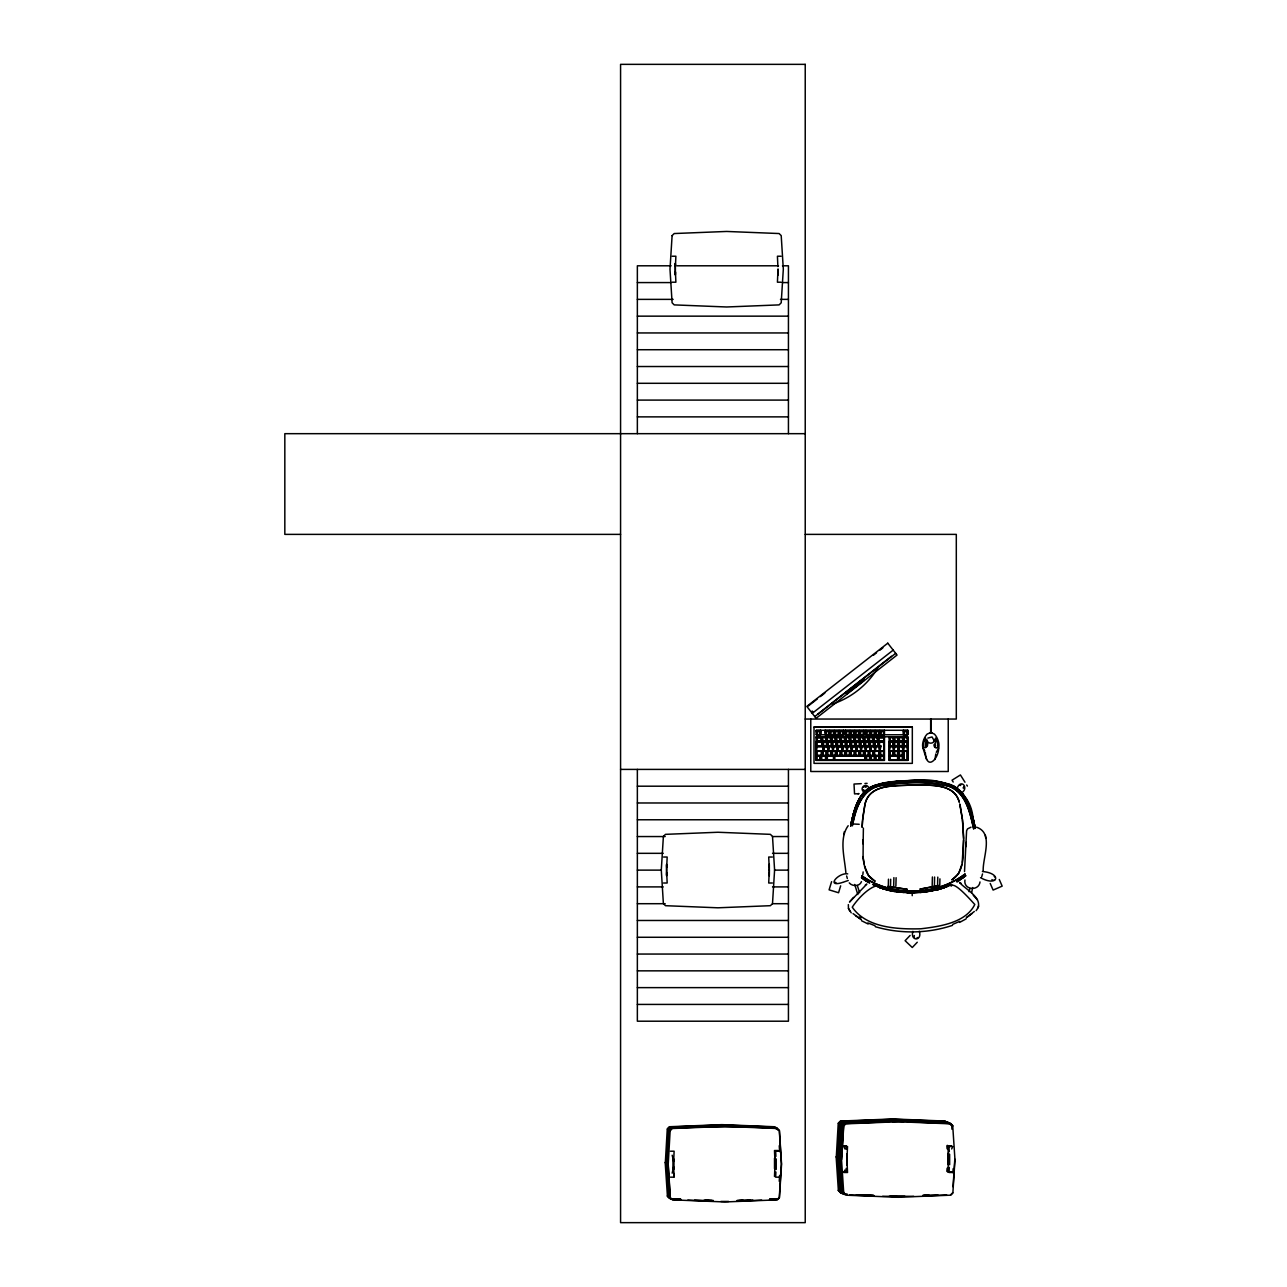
<?xml version="1.0" encoding="UTF-8"?>
<svg xmlns="http://www.w3.org/2000/svg" width="1287" height="1287" viewBox="0 0 1287 1287"><rect width="100%" height="100%" fill="white"/><g stroke="black" fill="none" stroke-linecap="round" stroke-linejoin="round"><path stroke-width="1.5" d="M673.391 1158.573L673.391 1169.095M846.814 1153.892L846.959 1164.767L846.959 1154.246M926.576 759.491L922.843 747.683A12.21 12.21 0 0 1 923.085 741.779L923.133 741.537A21.091 21.091 0 0 1 925.096 736.872L925.498 736.196A21.235 21.235 0 0 1 927.155 734.073L930.758 732.512L934.41 734.073A21.235 21.235 0 0 1 936.035 736.148L936.469 736.872A21.091 21.091 0 0 1 938.416 741.537L938.48 741.779A12.21 12.21 0 0 1 938.722 747.683C938.657 758.976 926.704 771.38 925.273 752.332M863.078 843.918L863.207 839.655L863.062 857.786M775.047 1158.252L775.047 1168.789L774.903 1163.175M934.957 744.883L936.083 738.078L938.143 746.074M948.455 1158.831L948.455 1153.57L948.455 1164.108L948.31 1153.216M964.526 871.572L966.601 830.775L967.534 828.876L970.977 827.203M966.087 846.605L966.167 842.341M888.303 885.923L888.48 879.182M890.507 885.987L890.684 879.246M893.677 886.067L893.902 877.637M895.881 886.116L896.106 877.702M932.142 887.081L932.415 876.962M934.346 887.129L934.603 877.026M937.515 887.21L937.789 877.107M939.719 887.274L939.928 878.844M938.287 745.318L937.29 745.318M774.484 1176.511L774.951 1166.151L775.047 1169.384M775.9 1171.99L775.659 1177.171L779.327 1177.171M846.186 1149.307L846.347 1145.848L842.679 1145.848M863.207 839.816L863.384 828.088M947.2 1171.379L947.361 1167.936M947.361 1171.733L947.522 1168.29M947.747 1171.476L947.892 1168.017M949.307 1167.309L949.066 1172.489L952.75 1172.489M848.165 825.723C838.706 838.786 844.787 858.156 845.897 873.262M665.331 1162.756L667.277 1128.844L669.385 1126.736L721.846 1124.645L774.307 1126.736L776.544 1129.182M668.468 1129.503L666.36 1163.078L668.468 1196.653L670.559 1198.744M668.999 1129.6L666.891 1163.175L668.999 1196.733L671.251 1199.194M670.173 1130.259L668.226 1164.188L670.334 1197.763M779.246 1181.289L779.616 1175.369M836.293 1157.093L838.239 1123.165L840.331 1121.074L892.792 1118.966L945.253 1121.074L947.345 1123.165M839.414 1123.841L837.322 1157.399L839.558 1191.328L841.666 1193.435M837.467 1157.753L839.558 1124.178L842.052 1121.83L894.513 1119.722M839.944 1123.921L837.853 1157.496L840.105 1191.424M837.998 1157.85L840.105 1124.275L842.197 1122.167L894.658 1120.076L947.859 1122.409M839.188 1158.509L839.767 1146.315M840.138 1140.395L841.006 1126.559M839.928 1158.75L841.875 1124.822M840.459 1158.831L842.406 1124.918M841.65 1159.507L843.741 1125.932L845.832 1123.841L898.294 1121.733L950.755 1123.841M952.911 1172.666L953.152 1168.709M953.072 1186.807L954.809 1159.153M934.201 740.717L932.045 736.952L927.83 738.111M862.837 874.71L863.143 871.91M934.989 745.318L935.005 746.138M675.321 275.08L675.418 271.847L675.884 282.207L672.216 282.207M666.602 875.884L666.698 872.65L667.165 883.011L663.497 883.011M769.288 864.156L769.192 867.39L768.709 857.029L772.393 857.029M775.047 1157.657L774.951 1160.89L774.484 1150.53L778.152 1150.53M846.959 1165.362L847.055 1162.145L847.522 1172.489L843.854 1172.489L844.932 1170.028M962.226 862.29L963.625 839.494C962.869 853.184 965.395 871.492 951.817 879.906L958.622 873.6L961.888 864.397M843.886 834.507L844.352 831.611M983.188 870.849C982.608 857.432 994.063 833.075 976.56 827.219M850.787 825.884L852.284 818.21M976.109 910.665C985.472 899.098 965.733 889.639 959.475 882.48L961.051 883.284M848.342 904.6L848.455 908.381L851.222 912.837M850.884 825.192C853.699 810.392 858.172 791.537 874.018 785.649M850.707 826.206L851.737 820.672L851.125 823.809M852.477 825.836C854.954 807.239 864.43 785.038 886.357 784.603C906.321 782.576 926.994 780.936 946.733 785.585C965.459 790.491 969.98 812.29 973.599 828.506M971.685 892.518L972.666 887.531M938.207 746.09L937.773 747.087M852.798 824.066C855.887 809.024 861.373 790.025 878.683 786.293C901.769 781.499 926.431 780.823 949.356 786.437C966.312 792.808 970.141 813.448 973.696 829.085M935.794 753.957L934.989 759.491M854.23 811.019L851.785 820.479C854.471 809.153 857.85 796.524 867.551 789.108M923.793 741.746L923.728 747.055A2.156 1.448 76.3 0 0 924.275 747.554L925.546 747.618A2.075 1.721 71.6 0 0 926.109 747.168L925.723 739.317M935.038 739.961A27.397 19.16 81.6 0 1 935.327 738.915L935.955 738.4M853.184 814.639L859.877 797.763L856.161 805.549M969.063 891.698L969.98 888.513M981.691 876.817L982.528 873.937M831.611 881.643L829.101 889.848L838.561 892.744L840.668 885.826M923.809 741.698L925.482 738.046L925.691 739.108M861.47 881.643C859.925 886.566 852.058 886.566 849.259 882.882M854.504 810.134L855.758 806.531M936.276 752.332L938.641 748.053M934.201 740.733C933.413 744.401 926.897 743.854 927.139 739.928M980.002 881.949C978.812 891.618 963.159 890.025 964.96 879.986M848.213 691.409L847.586 692.116M672.184 1173.165L673.648 1166.81L674.115 1177.171L670.447 1177.171M951.672 1148.969L952.75 1146.524L949.066 1146.524M977.879 907.962L978.731 906.112M819.867 735.07L820.575 730.533L816.36 730.533L817.052 735.07L820.575 734.539L820.575 730.533M828.764 735.07L829.471 730.533L825.257 730.533L825.948 735.07L829.471 734.539L829.471 730.533M833.445 735.07L834.153 730.533L829.938 730.533L830.63 735.07L834.153 734.539L834.153 730.533M838.127 735.07L838.834 730.533L834.619 730.533L835.311 735.07L838.834 734.539L838.834 730.533M842.808 735.07L843.516 730.533L839.301 730.533L839.993 735.07L843.516 734.539L843.516 730.533M849.13 735.07L849.822 730.533L845.623 730.533L846.315 735.07L849.822 734.539L849.822 730.533M853.812 735.07L854.504 730.533L850.305 730.533L850.997 735.07L854.504 734.539L854.504 730.533M858.493 735.07L859.185 730.533L854.986 730.533L855.678 735.07L859.185 734.539L859.185 730.533M863.175 735.07L863.867 730.533L859.668 730.533L860.359 735.07L863.867 734.539L863.867 730.533M869.497 735.07L870.189 730.533L865.974 730.533L866.682 735.07L870.189 734.539L870.189 730.533M874.179 735.07L874.87 730.533L870.656 730.533L871.363 735.07L874.87 734.539L874.87 730.533M878.86 735.07L879.552 730.533L875.337 730.533L876.045 735.07L879.552 734.539L879.552 730.533M883.542 735.07L884.233 730.533L880.018 730.533L880.726 735.07L884.233 734.539L884.233 730.533M906.949 735.07L907.641 730.533L903.426 730.533L904.134 735.07L907.641 734.539L907.641 730.533M820.8 741.441L821.508 737.017L816.36 737.017L817.052 741.441L821.508 741.103L821.508 737.017M825.482 741.441L826.19 737.017L821.975 737.017L822.683 741.441L826.19 741.103L826.19 737.017M830.163 741.441L830.871 737.017L826.656 737.017L827.364 741.441L830.871 741.103L830.871 737.017M834.845 741.441L835.553 737.017L831.338 737.017L832.046 741.441L835.553 741.103L835.553 737.017M839.526 741.441L840.234 737.017L836.019 737.017L836.727 741.441L840.234 741.103L840.234 737.017M844.208 741.441L844.916 737.017L840.701 737.017L841.408 741.441L844.916 741.103L844.916 737.017M848.889 741.441L849.597 737.017L845.382 737.017L846.09 741.441L849.597 741.103L849.597 737.017M853.571 741.441L854.278 737.017L850.063 737.017L850.771 741.441L854.278 741.103L854.278 737.017M858.252 741.441L858.96 737.017L854.745 737.017L855.453 741.441L858.96 741.103L858.96 737.017M862.933 741.441L863.641 737.017L859.426 737.017L860.134 741.441L863.641 741.103L863.641 737.017M867.615 741.441L868.323 737.017L864.108 737.017L864.816 741.441L868.323 741.103L868.323 737.017M872.296 741.441L873.004 737.017L868.789 737.017L869.497 741.441L873.004 741.103L873.004 737.017M876.978 741.441L877.686 737.017L873.471 737.017L874.179 741.441L877.686 741.103L877.686 737.017M883.542 741.441L884.233 737.017L878.152 737.017L878.86 741.441L884.233 741.103L884.233 737.017M892.905 741.441L893.596 737.017L889.381 737.017L890.089 741.441L893.596 741.103L893.596 737.017M897.586 741.441L898.278 737.017L894.063 737.017L894.771 741.441L898.278 741.103L898.278 737.017M902.267 741.441L902.959 737.017L898.744 737.017L899.452 741.441L902.959 741.103L902.959 737.017M906.949 741.441L907.641 737.017L903.426 737.017L904.134 741.441L907.641 741.103L907.641 737.017M961.614 792.856C969.224 788.078 961.228 778.41 957.271 787.853M861.888 794.755L860.44 796.83L869.529 787.821M853.506 897.409L849.5 902.074L866.859 884.089L865.314 884.957M910.102 935.456L905.115 940.7L912.29 947.505L917.261 942.245M863.448 792.808L869.932 787.596L868.982 788.159C866.376 781.627 858.542 788.191 863.979 792.132M667.438 1129.182L669.53 1127.09L721.991 1124.983L774.452 1127.09M671.09 1127.492L668.613 1129.857L666.521 1163.432L668.613 1197.007M671.251 1127.846L669.143 1129.938L667.052 1163.512L669.143 1197.087M670.334 1130.613L672.425 1128.506L724.887 1126.415L777.348 1128.506M838.384 1123.519L840.491 1121.411L892.937 1119.32L945.398 1121.411M842.792 1122.055L840.701 1124.162L838.593 1157.737L840.701 1191.312L843.371 1194.191M842.02 1125.176L844.513 1122.811M842.567 1125.256L844.658 1123.165L897.119 1121.074M950.61 1194.835L952.702 1192.727M971.958 913.625L966.312 917.711L974.339 911.486M964.977 874.082C936.003 896.299 891.585 897.055 861.856 875.868M816.36 741.923L822.441 741.923L822.441 746.122L816.36 746.122L816.36 741.923L822.441 741.923M822.908 741.923L827.123 741.923L827.123 746.122L822.908 746.122L822.908 741.923L827.123 741.923M827.589 741.923L831.804 741.923L831.804 746.122L827.589 746.122L827.589 741.923L831.804 741.923M832.271 741.923L836.486 741.923L836.486 746.122L832.271 746.122L832.271 741.923L836.486 741.923M836.952 741.923L841.167 741.923L841.167 746.122L836.952 746.122L836.952 741.923L841.167 741.923M841.634 741.923L845.849 741.923L845.849 746.122L841.634 746.122L841.634 741.923L845.849 741.923M846.315 741.923L850.53 741.923L850.53 746.122L846.315 746.122L846.315 741.923L850.53 741.923M850.997 741.923L855.212 741.923L855.212 746.122L850.997 746.122L850.997 741.923L855.212 741.923M855.678 741.923L859.893 741.923L859.893 746.122L855.678 746.122L855.678 741.923L859.893 741.923M860.359 741.923L864.574 741.923L864.574 746.122L860.359 746.122L860.359 741.923L864.574 741.923M865.041 741.923L869.256 741.923L869.256 746.122L865.041 746.122L865.041 741.923L869.256 741.923M869.722 741.923L873.937 741.923L873.937 746.122L869.722 746.122L869.722 741.923L873.937 741.923M874.404 741.923L878.619 741.923L878.619 746.122L874.404 746.122L874.404 741.923L878.619 741.923M884.233 741.939L879.085 741.939L884.233 741.939L884.233 750.804L880.018 750.804L880.726 745.913L880.018 750.804M889.381 741.923L893.596 741.923L893.596 746.122L889.381 746.122L889.381 741.923L893.596 741.923M894.063 741.923L898.278 741.923L898.278 746.122L894.063 746.122L894.063 741.923L898.278 741.923M898.744 741.923L902.959 741.923L902.959 746.122L898.744 746.122L898.744 741.923L902.959 741.923M903.426 741.923L907.641 741.923L907.641 746.122L903.426 746.122L903.426 741.923L907.641 741.923M961.276 878.957L965.7 875.771L956.884 881.724L959.603 880.099M863.899 786.791L863.593 787.049A1.963 1.963 0 0 1 864.269 786.614M965.523 875.803L957.367 881.45M808.268 706.016L817.309 698.938M820.334 696.589L824.854 693.049M873.374 655.276L876.544 652.799M879.697 650.337L882.866 647.86M812.242 713.352L893.194 650.112M891.424 656.273L817.76 714.237M814.768 716.569L895.704 653.329M846.026 692.712L849.195 690.154L850.031 691.216L846.782 693.677L845.977 692.663M852.75 687.451L849.5 689.912L850.337 690.974M852.975 687.29L856.145 684.716L856.981 685.794M863.014 679.439L856.418 684.587L857.206 685.617L863.77 680.405M858.059 684.185L858.831 683.397M850.305 690.926L853.506 688.416M853.731 688.255L856.933 685.746M863.899 680.405L846.717 693.87L845.784 692.696L863.03 679.279L863.931 680.421L862.982 679.391M816.36 746.589L823.374 746.589L823.374 750.804L816.36 750.804L816.36 746.589L823.374 746.589M823.841 746.589L828.056 746.589L828.056 750.804L823.841 750.804L823.841 746.589L828.056 746.589M828.522 746.589L832.737 746.589L832.737 750.804L828.522 750.804L828.522 746.589L832.737 746.589M837.885 746.589L842.1 746.589L842.1 750.804L837.885 750.804L837.885 746.589L842.1 746.589M842.567 746.589L846.782 746.589L846.782 750.804L842.567 750.804L842.567 746.589L846.782 746.589M861.293 746.589L865.507 746.589L865.507 750.804L861.293 750.804L861.293 746.589L865.507 746.589M865.974 746.589L870.189 746.589L870.189 750.804L865.974 750.804L865.974 746.589L870.189 746.589M889.381 746.589L893.596 746.589L893.596 750.804L889.381 750.804L889.381 746.589L893.596 746.589M894.063 746.589L898.278 746.589L898.278 750.804L894.063 750.804L894.063 746.589L898.278 746.589M898.744 746.589L902.959 746.589L902.959 750.804L898.744 750.804L898.744 746.589L902.959 746.589M903.426 746.589L907.641 746.589L907.641 750.804L903.426 750.804L903.426 746.589L907.641 746.589M965.652 875.803L956.884 881.724M833.204 746.589L837.419 746.589L837.419 750.804L833.204 750.804L833.204 746.589L837.419 746.589M847.248 746.589L851.463 746.589L851.463 750.804L847.248 750.804L847.248 746.589L851.463 746.589M851.93 746.589L856.145 746.589L856.145 750.804L851.93 750.804L851.93 746.589L856.145 746.589M856.611 746.589L860.826 746.589L860.826 750.804L856.611 750.804L856.611 746.589L860.826 746.589M870.656 746.589L874.87 746.589L874.87 750.804L870.656 750.804L870.656 746.589L874.87 746.589M875.337 746.589L879.552 746.589L879.552 750.804L875.337 750.804L875.337 746.589L879.552 746.589M965.089 874.018C935.955 896.17 891.618 896.959 861.727 875.82M953.2 782.029L952.058 780.179L960.424 774.951L964.977 782.223M959.571 922.425L966.07 918.902M937.837 747.103A2.156 1.448 -76.3 0 1 937.29 747.602L935.955 747.65A2.075 1.721 -71.6 0 1 935.376 747.2M816.36 751.27L821.975 751.27L821.975 755.485L816.36 755.485L816.36 751.27L821.975 751.27M816.36 755.485L821.975 755.485M822.441 751.27L826.656 751.27L826.656 755.485L822.441 755.485L822.441 751.27L826.656 751.27M816.36 755.952L820.575 755.952L820.575 760.167L816.36 760.167L816.36 755.952L820.575 755.952M822.441 755.485L826.656 755.485M827.123 751.27L831.338 751.27L831.338 755.485L827.123 755.485L827.123 751.27L831.338 751.27M816.36 760.167L820.575 760.167M821.042 755.952L826.19 755.952L826.19 760.167L821.042 760.167L821.042 755.952L826.19 755.952M827.123 755.485L831.338 755.485M831.804 751.27L836.019 751.27L836.019 755.485L831.804 755.485L831.804 751.27L836.019 751.27M821.042 760.167L826.19 760.167M831.804 755.485L836.019 755.485M836.486 751.27L840.701 751.27L840.701 755.485L836.486 755.485L836.486 751.27L840.701 751.27M826.656 755.952L865.507 755.952L865.507 760.167L826.656 760.167L826.656 755.952L865.507 755.952M826.656 760.167L865.507 760.167M836.486 755.485L840.701 755.485M841.167 751.27L845.382 751.27L845.382 755.485L841.167 755.485L841.167 751.27L845.382 751.27M841.167 755.485L845.382 755.485M845.849 751.27L850.063 751.27L850.063 755.485L845.849 755.485L845.849 751.27L850.063 751.27M845.849 755.485L850.063 755.485M850.53 751.27L854.745 751.27L854.745 755.485L850.53 755.485L850.53 751.27L854.745 751.27M850.53 755.485L854.745 755.485M855.212 751.27L859.426 751.27L859.426 755.485L855.212 755.485L855.212 751.27L859.426 751.27M855.212 755.485L859.426 755.485M859.893 751.27L864.108 751.27L864.108 755.485L859.893 755.485L859.893 751.27L864.108 751.27M859.893 755.485L864.108 755.485M864.574 751.27L868.789 751.27L868.789 755.485L864.574 755.485L864.574 751.27L868.789 751.27M864.574 755.485L868.789 755.485M869.256 751.27L873.471 751.27L873.471 755.485L869.256 755.485L869.256 751.27L873.471 751.27M869.256 755.485L873.471 755.485M865.974 755.952L870.189 755.952L870.189 760.167L865.974 760.167L865.974 755.952L870.189 755.952M873.937 751.27L879.552 751.27L879.552 755.485L873.937 755.485L873.937 751.27L879.552 751.27M873.937 755.485L879.552 755.485M865.974 760.167L870.189 760.167M870.656 755.952L874.87 755.952L874.87 760.167L870.656 760.167L870.656 755.952L874.87 755.952M880.018 751.27L884.233 751.27L884.233 755.485L880.018 755.485L880.018 751.27L884.233 751.27M870.656 760.167L874.87 760.167M880.018 755.485L884.233 755.485M875.337 755.952L879.552 755.952L879.552 760.167L875.337 760.167L875.337 755.952L879.552 755.952M875.337 760.167L879.552 760.167M880.018 755.952L884.233 755.952L884.233 760.167L880.018 760.167L880.018 755.952L884.233 755.952M889.381 751.27L893.596 751.27L893.596 755.485L889.381 755.485L889.381 751.27L893.596 751.27M880.018 760.167L884.233 760.167M889.381 755.485L893.596 755.485M894.063 751.27L898.278 751.27L898.278 755.485L894.063 755.485L894.063 751.27L898.278 751.27M894.063 755.485L898.278 755.485M898.744 751.27L902.959 751.27L902.959 755.485L898.744 755.485L898.744 751.27L902.959 751.27M889.381 760.167L898.278 760.167L898.278 755.952L889.381 755.952L889.381 760.167L898.278 760.167M898.744 755.485L902.959 755.485M889.381 755.952L898.278 755.952M903.426 751.27L907.641 751.27L907.641 760.167L903.426 760.167L903.426 751.27L907.641 751.27M898.744 755.952L902.959 755.952L902.959 760.167L898.744 760.167L898.744 755.952L902.959 755.952M898.744 760.167L902.959 760.167M903.426 760.167L907.641 760.167M879.085 741.939L879.085 746.138L880.726 745.913M950.208 885.183L944.159 887.676M916.231 780.63C900.852 781.338 884.169 780.356 870.012 787.547L883.783 782.963L906.643 780.807M951.785 884.426L939.671 889.14M952.766 924.356L959.829 921.331M947.2 886.486L948.165 886.083L940.218 888.947M944.722 887.467L942.116 888.368M874.758 785.376L897.57 781.273M847.715 873.857C838.255 872.377 825.305 887.853 842.406 882.496M848.262 880.485L842.856 882.335M872.892 786.132C893.773 779.584 916.296 779.745 937.982 781.724L920.43 780.646M939.944 889.06L942.792 888.143M952.509 925.353C927.766 933.59 900.337 934.072 875.321 926.704M938.754 889.397L925.289 892.068M923.133 748.085L924.742 750.836M938.078 889.542L920.559 892.534M816.36 750.804L817.052 747.136M823.841 750.804L824.549 747.136M828.522 750.804L829.23 747.136M833.204 750.804L833.912 747.136M837.885 750.804L838.593 747.136M842.567 750.804L843.275 747.136M847.248 750.804L847.956 747.136M851.93 750.804L852.637 747.136M856.611 750.804L857.319 747.136M861.293 750.804L862 747.136M865.974 750.804L866.682 747.136M870.656 750.804L871.363 747.136M875.337 750.804L876.045 747.136M889.381 750.804L890.089 747.136M894.063 750.804L894.771 747.136M898.744 750.804L899.452 747.136M903.426 750.804L904.134 747.136M816.36 746.122L822.441 746.122M822.908 746.122L827.123 746.122M827.589 746.122L831.804 746.122M832.271 746.122L836.486 746.122M836.952 746.122L841.167 746.122M841.634 746.122L845.849 746.122M846.315 746.122L850.53 746.122M850.997 746.122L855.212 746.122M855.678 746.122L859.893 746.122M860.359 746.122L864.574 746.122M865.041 746.122L869.256 746.122M869.722 746.122L873.937 746.122M874.404 746.122L878.619 746.122M889.381 746.122L893.596 746.122M894.063 746.122L898.278 746.122M898.744 746.122L902.959 746.122M903.426 746.122L907.641 746.122M935.408 738.658L936.309 738.336M934.941 747.474A2.204 1.544 81.6 0 1 934.169 745.463L934.973 744.739M925.128 892.084L907.062 892.776L888.77 890.331L904.005 892.567M923.422 892.229L938.577 889.446L914.832 892.824L894.175 891.441L920.382 892.534M861.26 783.654L854.021 784.04L854.536 793.902L859.056 793.661L857.818 793.725M864.944 783.461L867.116 783.349M670.559 1127.412L723.551 1125.401M670.72 1127.75L723.712 1125.739L776.158 1127.846M674.211 1128.088L697.538 1127.155M707.255 1126.768L742.213 1126.768M841.666 1122.087L895.253 1119.963M895.398 1120.317L842.953 1122.409L840.845 1124.5L838.754 1158.075L840.845 1191.649M843.371 1122.843L896.975 1120.72M848.004 1122.924L875.208 1121.83M881.048 1121.604L896.589 1120.977L949.581 1123.165L951.672 1125.256L951.93 1129.214M851.511 1123.245L845.688 1123.487L843.596 1125.578L841.489 1159.153L843.741 1193.081M859.282 1122.94L882.609 1122.007M892.325 1121.62L903.973 1121.62M737.161 1200.401L742.985 1200.16M769.658 1198.985L776.013 1198.841M738.722 1200.578L750.369 1200.111M769.803 1199.339L775.627 1199.098M737.306 1200.739L752.847 1200.127M770.334 1199.42L776.158 1199.194M728.619 1201.447L720.849 1201.447M738.336 1201.061L761.647 1200.127M769.417 1199.822L777.187 1199.5L779.295 1197.409L781.386 1163.834L779.295 1130.259M923.036 1195.189L928.86 1194.963M904.89 1196.299L890.749 1196.283M923.793 1195.43L937.917 1194.979M913.69 1196.299L882.609 1196.299M923.406 1195.913L946.717 1194.979M898.664 781.193C915.958 780.919 934.121 779.005 950.803 784.764C966.07 790.459 970.768 808.783 974.179 823.036M853.619 824.002L859.201 824.291M907.303 780.791C936.437 776.672 969.803 784.105 973.101 818.355L968.644 804.568L964.204 795.913L970.334 808.992L975.16 828.442M814.011 727.139L912.322 727.139L896.412 726.978M672.216 256.226L675.884 256.226L675.418 266.586L675.321 263.352M781.096 256.226L777.428 256.226L777.895 266.586M671.154 265.798L637.355 265.798L637.355 433.671M677.123 265.798L778.506 265.798M782.48 265.798L788.432 265.798L788.432 433.671M781.096 282.207L777.428 282.207L777.895 271.847L777.991 275.08M637.355 282.577L671.154 282.577M782.48 282.577L788.432 282.577M637.355 299.372L673.133 299.372M780.485 299.372L788.432 299.372M637.355 316.152L788.432 316.152M637.355 332.947L788.432 332.947M637.355 349.726L788.432 349.726M637.355 366.522L788.432 366.522M637.355 383.301L788.432 383.301M637.355 400.096L788.432 400.096M637.355 416.875L788.432 416.875M805.228 433.671L284.829 433.671L284.829 534.378L620.575 534.378M805.228 534.378L956.305 534.378L956.305 719.047L805.228 719.047M816.36 730.533L817.052 731.724L819.867 731.724M825.257 730.533L825.948 731.724L828.764 731.724M829.938 730.533L830.63 731.724L833.445 731.724M834.619 730.533L835.311 731.724L838.127 731.724M839.301 730.533L839.993 731.724L842.808 731.724M845.623 730.533L846.315 731.724L849.13 731.724M850.305 730.533L850.997 731.724L853.812 731.724M854.986 730.533L855.678 731.724L858.493 731.724M859.668 730.533L860.359 731.724L863.175 731.724M865.974 730.533L866.682 731.724L869.497 731.724M870.656 730.533L871.363 731.724L874.179 731.724M875.337 730.533L876.045 731.724L878.86 731.724M880.018 730.533L880.726 731.724L883.542 731.724M903.426 730.533L904.134 731.724L906.949 731.724M816.36 734.539L820.575 734.539M825.257 734.539L829.471 734.539M829.938 734.539L834.153 734.539M834.619 734.539L838.834 734.539M839.301 734.539L843.516 734.539M845.623 734.539L849.822 734.539M850.305 734.539L854.504 734.539M854.986 734.539L859.185 734.539M859.668 734.539L863.867 734.539M865.974 734.539L870.189 734.539M870.656 734.539L874.87 734.539M875.337 734.539L879.552 734.539M880.018 734.539L884.233 734.539M903.426 734.539L907.641 734.539M816.36 737.017L817.052 738.046L820.8 738.046M821.975 737.017L825.482 738.046M826.656 737.017L830.163 738.046M831.338 737.017L834.845 738.046M836.019 737.017L839.526 738.046M840.701 737.017L844.208 738.046M845.382 737.017L848.889 738.046M850.063 737.017L853.571 738.046M854.745 737.017L858.252 738.046M859.426 737.017L862.933 738.046M864.108 737.017L867.615 738.046M868.789 737.017L872.296 738.046M873.471 737.017L876.978 738.046M878.152 737.017L878.86 738.046L883.542 738.046M889.381 737.017L892.905 738.046M894.063 737.017L897.586 738.046M898.744 737.017L902.267 738.046M903.426 737.017L906.949 738.046M816.36 741.103L821.508 741.103M821.975 741.103L826.19 741.103M826.656 741.103L830.871 741.103M831.338 741.103L835.553 741.103M836.019 741.103L840.234 741.103M840.701 741.103L844.916 741.103M845.382 741.103L849.597 741.103M850.063 741.103L854.278 741.103M854.745 741.103L858.96 741.103M859.426 741.103L863.641 741.103M864.108 741.103L868.323 741.103M868.789 741.103L873.004 741.103M873.471 741.103L877.686 741.103M878.152 741.103L884.233 741.103M889.381 741.103L893.596 741.103M894.063 741.103L898.278 741.103M898.744 741.103L902.959 741.103M903.426 741.103L907.641 741.103M879.085 746.138L880.018 746.138M620.575 769.401L805.228 769.401M637.355 786.196L788.432 786.196M637.355 802.975L788.432 802.975M637.355 819.771L788.432 819.771M637.355 836.55L665.186 836.55M772.538 836.55L788.432 836.55M637.355 853.329L663.207 853.329M772.538 853.329L788.432 853.329M663.497 857.029L667.165 857.029L666.698 867.39L666.602 864.156M637.355 870.125L661.212 870.125M774.517 870.125L788.432 870.125M772.393 883.011L768.709 883.011L769.192 872.65L769.288 875.884M637.355 886.904L663.207 886.904M772.538 886.904L788.432 886.904M637.355 903.699L665.186 903.699M772.538 903.699L788.432 903.699M637.355 920.478L788.432 920.478M637.355 937.274L788.432 937.274M637.355 954.053L788.432 954.053M637.355 970.848L788.432 970.848M637.355 987.628L788.432 987.628M637.355 1004.423L788.432 1004.423M951.56 1145.848L947.892 1145.848L948.358 1156.209M670.447 1151.205L674.115 1151.205L673.648 1161.55L672.184 1155.211M779.327 1151.205L775.659 1151.205L775.9 1156.369M842.679 1171.83L846.347 1171.83L846.186 1168.371M951.56 1171.83L947.892 1171.83L948.358 1161.469L948.455 1164.703M907.062 892.776L913.722 892.84M893.966 1119.642L946.959 1121.83M894.127 1119.98L947.715 1122.055L949.806 1124.162M903.458 1120.704L926.769 1121.637M936.486 1122.023L948.149 1122.489M896.428 1120.623L949.42 1122.811L952.863 1125.932M909.796 1121.846L937 1122.94M942.84 1123.165L950.61 1123.487L952.702 1125.578L954.954 1159.507L952.863 1193.081L950.755 1195.173L898.294 1197.28L845.832 1195.173L843.596 1192.727M723.021 1125.305L776.013 1127.492L778.12 1129.6M748.053 1126.994L777.187 1128.168L779.439 1130.613L781.547 1164.188L779.439 1197.763L777.348 1199.854L724.887 1201.961L672.425 1199.854L670.173 1197.409L668.082 1163.834M840.331 1192.406L844.224 1192.566M844.369 1192.92L840.491 1192.759L838.239 1190.314M842.953 1193.757L847.119 1193.998M865.878 1195.012L873.648 1195.333M857.721 1194.963L873.262 1195.591M856.322 1194.979L873.809 1195.671M889.349 1196.299L897.119 1196.604M849.581 1194.979L872.892 1195.913M672.506 1198.824L680.276 1199.146M705.533 1200.144L713.304 1200.465M671.09 1198.841L680.807 1199.227M704.118 1200.16L711.904 1200.465M680.968 1199.581L670.72 1199.098L667.277 1195.977M694.562 1200.127L712.049 1200.819M672.281 1199.5L680.051 1199.822M687.821 1200.127L713.078 1201.141M884.233 750.804L883.542 742.535M907.641 750.804L906.949 747.136M902.959 750.804L902.267 747.136M898.278 750.804L897.586 747.136M893.596 750.804L892.905 747.136M879.552 750.804L878.86 747.136M874.87 750.804L874.179 747.136M870.189 750.804L869.497 747.136M865.507 750.804L864.816 747.136M860.826 750.804L860.134 747.136M856.145 750.804L855.453 747.136M851.463 750.804L850.771 747.136M846.782 750.804L846.09 747.136M842.1 750.804L841.408 747.136M837.419 750.804L836.727 747.136M832.737 750.804L832.046 747.136M828.056 750.804L827.364 747.136M823.374 750.804L822.683 747.136M885.504 889.43L894.095 891.424L881.402 888.159L872.554 884.362M884.507 889.172L888.722 890.314L879.069 887.29L883.896 888.979L882.544 888.545M982.399 871.508C1002.444 873.229 998.101 887.435 980.517 877.67M936.244 747.731L936.035 747.683A2.075 1.721 -71.6 0 1 935.456 747.2L935.118 746.75M880.018 887.644L873.471 884.877M867.872 922.94L875.031 925.707M861.55 920.736L868.178 924.018M863.271 879.101L869.722 882.979L861.373 877.621L868.275 882.19M867.695 881.868L864.221 879.745M859.941 916.634L860.955 917.309M855.485 915.668L861.26 919.545L853.04 913.593M859.652 892.776L857.351 885.569M960.488 791.103L950.803 784.764L938.014 781.724L954.23 786.357L963.625 795.028L962.081 792.921M973.294 895.318L977.46 899.838M948.889 1122.731L951.141 1125.176M842.406 1192.068L844.513 1194.159M841.875 1191.971L844.658 1194.513M844.127 1194.416L842.02 1192.325L839.784 1158.397M839.944 1191.07L842.052 1193.162M839.414 1190.974L842.197 1193.516M775.482 1127.412L777.573 1129.503M775.627 1127.75L777.734 1129.857M669.53 1198.438L667.438 1196.331L665.186 1162.402M859.764 681.901L860.601 682.963M859.587 682.03L860.424 683.107M852.927 687.226L853.764 688.304M852.718 687.403L853.554 688.465M812.177 711.019L812.837 711.856M935.231 746.991L934.957 746.219M857.85 894.545L854.697 884.442M967.374 786.067L966.714 785.006M848.455 908.381L849.71 910.874M844.932 1148.969L843.854 1146.524L847.522 1146.524L847.055 1156.868L846.959 1153.651M999.275 879.488L1002.171 886.132L993.114 890.073L990.218 883.429M846.637 875.98L847.313 878.49M864.591 866.103L868.532 875.643L875.192 881.241C865.958 876.737 863.963 865.813 862.998 856.595L864.188 863.995M974.388 824.05L973.149 818.564L974.87 826.56M875.401 886.148C867.213 888.947 857.48 899.195 852.251 907.174C866.489 928.072 897.747 929.391 920.913 928.78C939.462 926.56 965.845 922.892 974.79 904.471C970.897 900.353 953.957 880.694 951.109 886.18M975.047 827.541L974.404 824.163L975.079 827.863M985.424 835.295L985.729 838.223M840.314 1158.493L842.567 1192.406M839.027 1158.171L839.767 1170.012M840.138 1175.932L841.006 1189.767M836.132 1156.74L838.384 1190.668M779.246 1145.736L779.616 1151.672M948.921 1146.17L949.307 1151.704M947.747 1145.494L947.892 1148.953M947.361 1145.768L947.522 1149.211M947.2 1145.414L947.361 1148.857M673.809 1173.374L673.97 1176.817M912.869 931.354C909.941 941.521 922.57 941.296 919.304 931.241M912.161 891.875L912.226 895.688M949.629 1154.246L949.645 1164.767M947.924 1153.49L947.924 1164.011M776.222 1158.927L776.222 1169.449M774.887 1157.898L775.047 1163.512M774.517 1158.155L774.517 1168.693M948.229 719.047L948.229 771.508L810.778 771.508L810.778 719.047M931.016 719.047L931.016 732.544M930.662 719.047L930.662 732.544M906.949 742.519L906.949 746.01M906.949 751.624L906.949 759.813M904.134 731.724L904.134 735.07M904.134 738.046L904.134 741.441M904.134 742.519L904.134 746.01M904.134 751.624L904.134 759.813M903.201 730.292L903.201 734.764M902.267 742.519L902.267 746.01M902.267 751.624L902.267 755.131M902.267 756.306L902.267 759.813M899.452 738.046L899.452 741.441M899.452 742.519L899.452 746.01M899.452 751.624L899.452 755.131M899.452 756.306L899.452 759.813M897.586 742.519L897.586 746.01M897.586 751.624L897.586 755.131M897.586 756.306L897.586 759.813M894.771 738.046L894.771 741.441M894.771 742.519L894.771 746.01M894.771 751.624L894.771 755.131M892.905 742.519L892.905 746.01M892.905 751.624L892.905 755.131M890.089 738.046L890.089 741.441M890.089 742.519L890.089 746.01M890.089 751.624L890.089 755.131M890.089 756.306L890.089 759.813M889.156 736.791L889.156 760.392L907.882 760.392L907.882 736.791L816.119 736.791L816.119 760.392L884.475 760.392L884.475 736.791M884.475 730.292L884.475 734.764M883.542 751.624L883.542 755.131M883.542 756.306L883.542 759.813M880.726 731.724L880.726 735.07M880.726 751.624L880.726 755.131M880.726 756.306L880.726 759.813M879.552 742.535L879.552 745.913M878.86 738.046L878.86 741.441M878.86 751.624L878.86 755.131M878.86 756.306L878.86 759.813M877.911 742.519L877.911 746.01M876.045 731.724L876.045 735.07M876.045 756.306L876.045 759.813M875.112 742.519L875.112 746.01M874.645 751.624L874.645 755.131M874.179 738.046L874.179 741.441M874.179 756.306L874.179 759.813M873.229 742.519L873.229 746.01M872.763 751.624L872.763 755.131M871.363 731.724L871.363 735.07M871.363 756.306L871.363 759.813M870.43 742.519L870.43 746.01M869.964 751.624L869.964 755.131M869.497 738.046L869.497 741.441M869.497 756.306L869.497 759.813M868.548 742.519L868.548 746.01M868.082 751.624L868.082 755.131M866.682 731.724L866.682 735.07M866.682 756.306L866.682 759.813M865.749 730.292L865.749 734.764M865.749 742.519L865.749 746.01M865.282 751.624L865.282 755.131M864.816 738.046L864.816 741.441M864.816 756.306L864.816 759.813M864.108 730.292L864.108 734.764M863.867 742.519L863.867 746.01M863.4 751.624L863.4 755.131M861.067 742.519L861.067 746.01M860.601 751.624L860.601 755.131M860.359 731.724L860.359 735.07M860.134 738.046L860.134 741.441M859.185 742.519L859.185 746.01M858.719 751.624L858.719 755.131M856.386 742.519L856.386 746.01M855.919 751.624L855.919 755.131M855.678 731.724L855.678 735.07M855.453 738.046L855.453 741.441M854.504 742.519L854.504 746.01M854.037 751.624L854.037 755.131M851.704 742.519L851.704 746.01M851.238 751.624L851.238 755.131M850.997 731.724L850.997 735.07M850.771 738.046L850.771 741.441M849.822 742.519L849.822 746.01M849.356 751.624L849.356 755.131M847.023 742.519L847.023 746.01M846.798 1159.153L846.798 1164.413M846.556 751.624L846.556 755.131M846.315 731.724L846.315 735.07M846.09 738.046L846.09 741.441M845.382 730.292L845.382 734.764M845.141 742.519L845.141 746.01M844.674 751.624L844.674 755.131M843.741 730.292L843.741 734.764M842.341 742.519L842.341 746.01M841.875 751.624L841.875 755.131M841.408 738.046L841.408 741.441M840.459 742.519L840.459 746.01M839.993 731.724L839.993 735.07M839.993 751.624L839.993 755.131M837.66 742.519L837.66 746.01M837.193 751.624L837.193 755.131M836.727 738.046L836.727 741.441M835.778 742.519L835.778 746.01M835.311 731.724L835.311 735.07M835.311 751.624L835.311 755.131M834.845 756.306L834.845 759.813M834.153 755.952L834.153 760.167M833.445 756.306L833.445 759.813M832.979 742.519L832.979 746.01M832.512 751.624L832.512 755.131M832.046 738.046L832.046 741.441M831.096 742.519L831.096 746.01M830.63 731.724L830.63 735.07M830.63 751.624L830.63 755.131M828.297 742.519L828.297 746.01M827.831 751.624L827.831 755.131M827.364 738.046L827.364 741.441M827.364 756.306L827.364 759.813M826.415 742.519L826.415 746.01M825.948 731.724L825.948 735.07M825.948 751.624L825.948 755.131M825.482 756.306L825.482 759.813M825.015 730.292L825.015 734.764M823.616 742.519L823.616 746.01M823.149 751.624L823.149 755.131M822.683 738.046L822.683 741.441M821.733 742.519L821.733 746.01M821.733 756.306L821.733 759.813M821.267 751.624L821.267 755.131M820.8 730.292L820.8 734.764M819.867 756.306L819.867 759.813M817.052 731.724L817.052 735.07M817.052 738.046L817.052 741.441M817.052 742.519L817.052 746.01M817.052 751.624L817.052 755.131M817.052 756.306L817.052 759.813M788.432 769.401L788.432 1021.202L637.355 1021.202L637.355 769.401M914.462 937.467A1.963 1.963 0 0 1 914.333 935.52M836.035 882.785A1.963 1.963 0 0 1 835.424 882.255M864.06 790.186A1.963 1.963 0 0 1 863.432 789.671M960.247 785.537A1.963 1.963 0 0 1 960.842 784.99M994.851 879.616A1.963 1.963 0 0 1 994.175 880.083M992.969 880.179A1.963 1.963 0 0 1 991.939 879.568M994.24 876.511A1.963 1.963 0 0 1 994.899 876.994M936.276 739.607A27.397 19.16 81.6 0 1 936.55 740.733M934.169 744.867A27.397 19.16 81.6 0 1 934.233 744.304M877.654 668.243A84.845 84.845 0 0 1 832.786 703.989M666.602 864.751L666.602 875.289L666.602 864.751M673.551 1158.927L673.535 1169.449L673.551 1158.927M675.321 263.948L675.321 274.485L675.321 263.948M769.353 870.028L769.288 875.289L769.288 864.751L769.288 870.028M778.072 269.208L777.991 274.485L777.991 269.208M925.868 743.983C927.348 752.396 928.989 737.467 925.868 743.983M862.145 827.155L862.515 821.026L862.145 827.155M672.104 235.634L669.996 269.208L672.104 302.783L674.195 304.89L726.656 306.982L779.118 304.89L781.209 302.783L783.316 269.208L781.209 235.634L779.118 233.542L726.656 231.451L674.195 233.542L672.104 235.634M663.384 836.453L661.293 870.028L663.384 903.603L665.476 905.694L717.937 907.802L770.398 905.694L772.506 903.603L774.597 870.028L772.506 836.453L770.398 834.346L717.937 832.255L665.476 834.346L663.384 836.453M862.982 816.071L862.547 820.591L864.912 804.616L862.982 816.071M865.878 801.029L865.073 803.876C870.302 782.11 899.436 786.341 916.103 784.861C930.807 785.44 954.874 783.51 959.249 802.235C954.198 782.046 927.396 785.633 911.839 784.893C896.878 786.518 872.634 783.268 865.878 801.029M963.786 787L963.207 788.078A1.963 1.963 0 0 0 963.786 787M917.631 937.579L917.004 938.11A1.963 1.963 0 0 0 917.631 937.579M887.773 643.178L806.82 706.418L816.103 718.291L897.039 655.051L887.773 643.178M939.188 885.536L920.06 889.124L939.188 885.536M805.228 64.35L620.575 64.35L620.575 1222.65L805.228 1222.65L805.228 64.35M912.322 726.978L814.011 726.978L814.011 763.368L912.322 763.368L912.322 726.978M907.882 730.292L816.119 730.292L816.119 734.764L907.882 734.764L907.882 730.292M931.756 732.544L929.938 732.786L931.756 732.544M907.271 889.349L888.014 886.437L907.271 889.349M865.861 786.711L865.475 786.566A1.963 1.963 0 0 1 866.199 786.936L865.861 786.711M960.44 807.013L959.684 803.941L962.338 818.854L960.44 807.013M962.885 824.163L962.403 819.272L963.625 838.786L962.885 824.163"/></g></svg>
